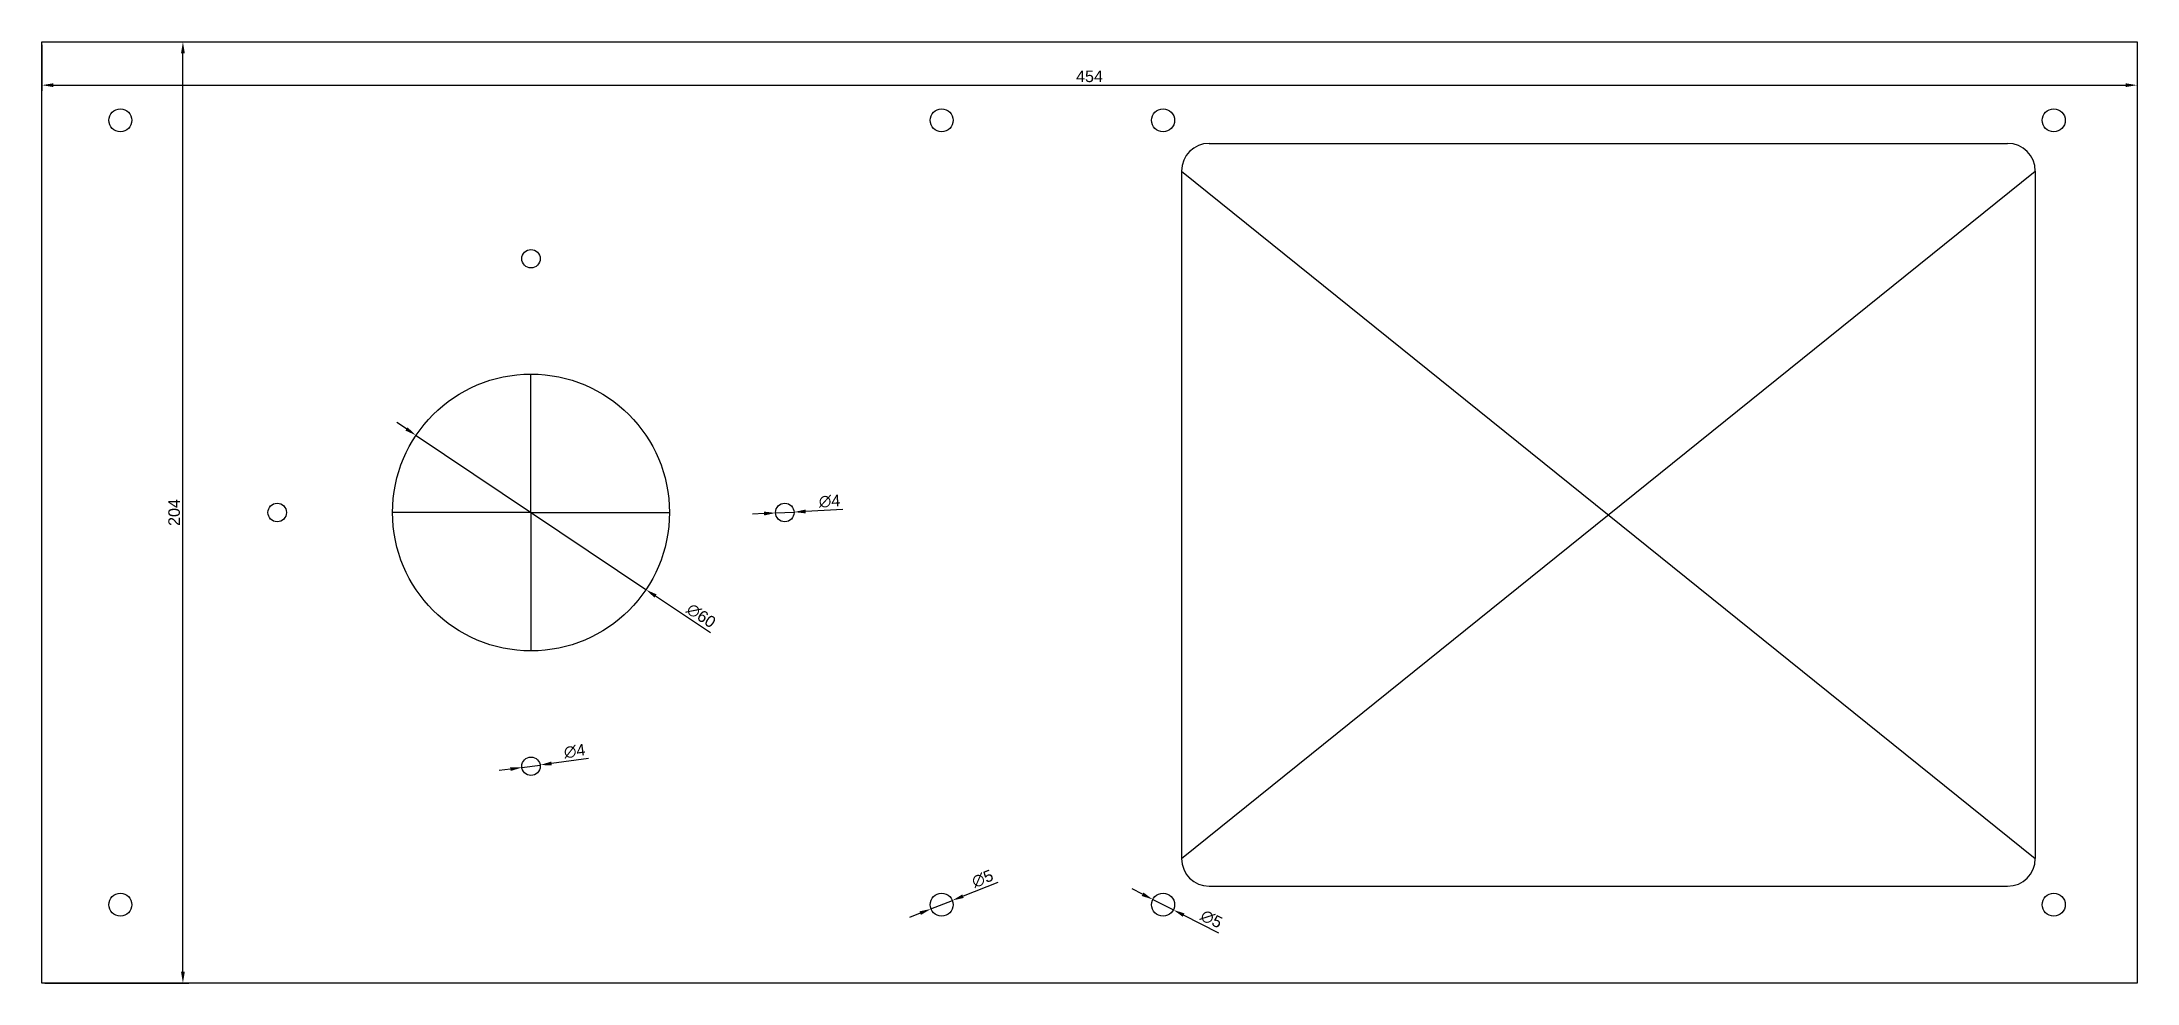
# Model space of a CAD drawing. Header units: millimetres. Extents: x 2240 to 2694, y 2004 to 2208.
import ezdxf

# ---------------------------------------------------------------- set-up
doc = ezdxf.new("R2010")
doc.units = ezdxf.units.MM
doc.layers.get('Defpoints').update_dxf_attribs({"color": 9})
doc.layers.add('5mm', color=210, linetype='Continuous')
doc.styles.get("Standard").update_dxf_attribs({"font": 'arial.ttf'})
doc.dimstyles.new('ISO-25', dxfattribs={"dimtxt": 2.5, "dimasz": 2.5, "dimexe": 1.25, "dimexo": 0.625, "dimtad": 1, "dimtxsty": 'Standard', "dimcen": 2.5, "dimadec": 0, "dimazin": 0, "dimtfac": 1, "dimtmove": 0, "dimatfit": 3, "dimfxl": 1, "dimarcsym": 0})

# ---------------------------------------------------------------- blocks, each defined once
blk = doc.blocks.new('*D6')
at = {"layer": 'Defpoints', "color": 0, "lineweight": -2, "transparency": 16777216}
for p, q in [((2240.35, 2208.43), (2271.53, 2208.43)), ((2270.28, 2006.93), (2270.28, 2205.93)), ((2240.35, 2004.43), (2271.53, 2004.43))]:
    blk.add_line(p, q, dxfattribs=at)
at = {"layer": 'Defpoints', "color": 0, "transparency": 16777216}
for p in [(2239.72, 2208.43), (2270.28, 2208.43), (2239.72, 2004.43)]:
    blk.add_point(p, dxfattribs=at)
for points in [[(2269.86, 2205.93), (2270.69, 2205.93), (2270.28, 2208.43)], [(2269.86, 2006.93), (2270.69, 2006.93), (2270.28, 2004.43)]]:
    blk.add_solid(points, dxfattribs=at)
at = {"layer": 'Defpoints', "color": 0, "transparency": 16777216, "insert": (2268.38, 2106.43), "char_height": 2.5, "attachment_point": 5, "rotation": 90}
blk.add_mtext('204', dxfattribs=at)
blk = doc.blocks.new('*D7')
at = {"layer": 'Defpoints', "color": 0, "lineweight": -2, "transparency": 16777216}
for p, q in [((2239.72, 2207.81), (2239.72, 2197.8)), ((2693.72, 2207.81), (2693.72, 2197.8)), ((2242.22, 2199.05), (2691.22, 2199.05))]:
    blk.add_line(p, q, dxfattribs=at)
at = {"layer": 'Defpoints', "color": 0, "transparency": 16777216}
for p in [(2239.72, 2208.43), (2693.72, 2208.43), (2693.72, 2199.05)]:
    blk.add_point(p, dxfattribs=at)
for points in [[(2242.22, 2199.47), (2242.22, 2198.64), (2239.72, 2199.05)], [(2691.22, 2199.47), (2691.22, 2198.64), (2693.72, 2199.05)]]:
    blk.add_solid(points, dxfattribs=at)
at = {"layer": 'Defpoints', "color": 0, "transparency": 16777216, "insert": (2466.72, 2200.95), "char_height": 2.5, "attachment_point": 5}
blk.add_mtext('454', dxfattribs=at)
blk = doc.blocks.new('*D16')
at = {"layer": 'Defpoints', "color": 0, "lineweight": -2, "transparency": 16777216}
for p, q in [((2413.29, 2107.05), (2405.2, 2106.65)), ((2396.21, 2106.21), (2393.71, 2106.09)), ((2398.7, 2106.33), (2402.7, 2106.53))]:
    blk.add_line(p, q, dxfattribs=at)
at = {"layer": 'Defpoints', "color": 0, "transparency": 16777216}
for p in [(2398.7, 2106.33), (2402.7, 2106.53)]:
    blk.add_point(p, dxfattribs=at)
for points in [[(2396.19, 2106.63), (2396.23, 2105.79), (2398.7, 2106.33)], [(2405.18, 2107.07), (2405.22, 2106.24), (2402.7, 2106.53)]]:
    blk.add_solid(points, dxfattribs=at)
at = {"layer": 'Defpoints', "color": 0, "transparency": 16777216, "insert": (2410.39, 2108.88), "char_height": 2.5, "attachment_point": 5, "rotation": 2.8304}
blk.add_mtext('∅4', dxfattribs=at)
blk = doc.blocks.new('*D17')
at = {"layer": 'Defpoints', "color": 0, "lineweight": -2, "transparency": 16777216}
for p, q in [((2446.89, 2026.26), (2439.33, 2023.27)), ((2432.36, 2020.51), (2437.01, 2022.35)), ((2430.03, 2019.59), (2427.71, 2018.67))]:
    blk.add_line(p, q, dxfattribs=at)
at = {"layer": 'Defpoints', "color": 0, "transparency": 16777216}
for p in [(2432.36, 2020.51), (2437.01, 2022.35)]:
    blk.add_point(p, dxfattribs=at)
for points in [[(2429.88, 2019.98), (2430.19, 2019.2), (2432.36, 2020.51)], [(2439.18, 2023.66), (2439.48, 2022.89), (2437.01, 2022.35)]]:
    blk.add_solid(points, dxfattribs=at)
at = {"layer": 'Defpoints', "color": 0, "transparency": 16777216, "insert": (2443.55, 2027.06), "char_height": 2.5, "attachment_point": 5, "rotation": 21.6038}
blk.add_mtext('∅5', dxfattribs=at)
blk = doc.blocks.new('*D18')
at = {"layer": 'Defpoints', "color": 0, "lineweight": -2, "transparency": 16777216}
for p, q in [((2358.19, 2053.12), (2350.16, 2052.04)), ((2341.24, 2050.83), (2338.77, 2050.49)), ((2343.72, 2051.16), (2347.68, 2051.7))]:
    blk.add_line(p, q, dxfattribs=at)
at = {"layer": 'Defpoints', "color": 0, "transparency": 16777216}
for p in [(2343.72, 2051.16), (2347.68, 2051.7)]:
    blk.add_point(p, dxfattribs=at)
for points in [[(2350.11, 2052.45), (2350.22, 2051.62), (2347.68, 2051.7)], [(2341.19, 2051.24), (2341.3, 2050.41), (2343.72, 2051.16)]]:
    blk.add_solid(points, dxfattribs=at)
at = {"layer": 'Defpoints', "color": 0, "transparency": 16777216, "insert": (2355.15, 2054.7), "char_height": 2.5, "attachment_point": 5, "rotation": 7.7163}
blk.add_mtext('∅4', dxfattribs=at)
blk = doc.blocks.new('*D19')
at = {"layer": 'Defpoints', "color": 0, "lineweight": -2, "transparency": 16777216}
for p, q in [((2478.21, 2023.7), (2475.98, 2024.83)), ((2480.44, 2022.56), (2484.9, 2020.3)), ((2494.77, 2015.29), (2487.12, 2019.17))]:
    blk.add_line(p, q, dxfattribs=at)
at = {"layer": 'Defpoints', "color": 0, "transparency": 16777216}
for p in [(2480.44, 2022.56), (2484.9, 2020.3)]:
    blk.add_point(p, dxfattribs=at)
for points in [[(2478.4, 2024.07), (2478.02, 2023.32), (2480.44, 2022.56)], [(2487.31, 2019.54), (2486.94, 2018.8), (2484.9, 2020.3)]]:
    blk.add_solid(points, dxfattribs=at)
at = {"layer": 'Defpoints', "color": 0, "transparency": 16777216, "insert": (2493.15, 2018.32), "char_height": 2.5, "attachment_point": 5, "rotation": 333.0821}
blk.add_mtext('∅5', dxfattribs=at)
blk = doc.blocks.new('*D22')
at = {"layer": 'Defpoints', "color": 0, "lineweight": -2, "transparency": 16777216}
for p, q in [((2318.72, 2124.54), (2316.64, 2125.93)), ((2320.79, 2123.15), (2370.61, 2089.71)), ((2384.6, 2080.33), (2372.69, 2088.32))]:
    blk.add_line(p, q, dxfattribs=at)
at = {"layer": 'Defpoints', "color": 0, "transparency": 16777216}
for p in [(2320.79, 2123.15), (2370.61, 2089.71)]:
    blk.add_point(p, dxfattribs=at)
for points in [[(2318.95, 2124.89), (2318.48, 2124.2), (2320.79, 2123.15)], [(2372.92, 2088.67), (2372.46, 2087.98), (2370.61, 2089.71)]]:
    blk.add_solid(points, dxfattribs=at)
at = {"layer": 'Defpoints', "color": 0, "transparency": 16777216, "insert": (2382.57, 2084.06), "char_height": 2.5, "attachment_point": 5, "rotation": 326.1357}
blk.add_mtext('∅60', dxfattribs=at)

msp = doc.modelspace()

# ---------------------------------------------------------------- linework, layer by layer
at = {"layer": '5mm'}
for p, q in [((2492.662, 2186.43), (2665.665, 2186.43)), ((2486.662, 2180.43), (2486.662, 2031.43)), ((2671.665, 2180.43), (2671.665, 2031.43)), ((2492.662, 2025.43), (2665.665, 2025.43))]:
    msp.add_line(p, q, dxfattribs=at)
msp.add_lwpolyline([(2239.722, 2208.432), (2693.722, 2208.432), (2693.722, 2004.432), (2239.722, 2004.432)], close=True, dxfattribs=at)
for centre, radius in [((2256.722, 2191.432), 2.5), ((2434.683, 2191.432), 2.5), ((2482.666, 2191.432), 2.5), ((2675.663, 2191.432), 2.5), ((2345.702, 2161.432), 2), ((2345.702, 2106.432), 30), ((2290.702, 2106.432), 2), ((2400.702, 2106.432), 2), ((2345.702, 2051.432), 2), ((2256.722, 2021.432), 2.5), ((2434.683, 2021.432), 2.5), ((2482.666, 2021.432), 2.5), ((2675.663, 2021.432), 2.5)]:
    msp.add_circle(centre, radius, dxfattribs=at)
for centre, start, end in [((2492.662, 2180.43), 90, 180), ((2665.665, 2180.43), 0, 90), ((2492.662, 2031.43), 180, 270), ((2665.665, 2031.43), 270, 0)]:
    msp.add_arc(centre, 6, start, end, dxfattribs=at)
at = {"layer": 'Defpoints'}
for p, q in [((2486.662, 2180.43), (2671.665, 2031.43)), ((2486.662, 2031.43), (2671.665, 2180.43)), ((2345.702, 2106.432), (2345.702, 2136.432)), ((2345.702, 2106.432), (2315.702, 2106.432)), ((2345.702, 2106.432), (2375.702, 2106.432)), ((2345.702, 2106.432), (2345.702, 2076.432))]:
    msp.add_line(p, q, dxfattribs=at)

# ---------------------------------------------------------------- dimensions: what is measured, and where the dimension line sits
dim = msp.add_linear_dim(base=(2270.277, 2208.432), p1=(2239.722, 2004.432), p2=(2239.722, 2208.432), angle=90, dimstyle='ISO-25', dxfattribs=at)
dim.commit()
dim.dimension.update_dxf_attribs({"geometry": '*D6', "text_midpoint": (2270.277, 2106.432), "dimtype": 160})
dim = msp.add_linear_dim(base=(2693.722, 2199.054), p1=(2239.722, 2208.432), p2=(2693.722, 2208.432), dimstyle='ISO-25', dxfattribs=at)
dim.commit()
dim.dimension.update_dxf_attribs({"geometry": '*D7', "text_midpoint": (2466.722, 2199.054), "dimtype": 160})
for p1, p2, picture, middle in [((2320.791, 2123.148), (2370.613, 2089.715), '*D22', (2381.473, 2082.427)), ((2480.437, 2022.563), (2484.895, 2020.3), '*D19', (2492.26, 2016.56))]:
    dim = msp.add_diameter_dim_2p(p1=p1, p2=p2, dimstyle='ISO-25', dxfattribs=at)
    dim.commit()
    dim.dimension.update_dxf_attribs({"geometry": picture, "text_midpoint": middle, "dimtype": 163})
for p1, p2, picture, middle in [((2398.705, 2106.333), (2402.7, 2106.53), '*D16', (2410.392, 2108.884)), ((2343.72, 2051.163), (2347.684, 2051.7), '*D18', (2355.148, 2054.701)), ((2432.358, 2020.511), (2437.007, 2022.352), '*D17', (2443.546, 2027.062))]:
    dim = msp.add_diameter_dim_2p(p1=p1, p2=p2, dimstyle='ISO-25', dxfattribs=at)
    dim.commit()
    dim.dimension.update_dxf_attribs({"geometry": picture, "text_midpoint": middle})

doc.saveas('drawing.dxf')
